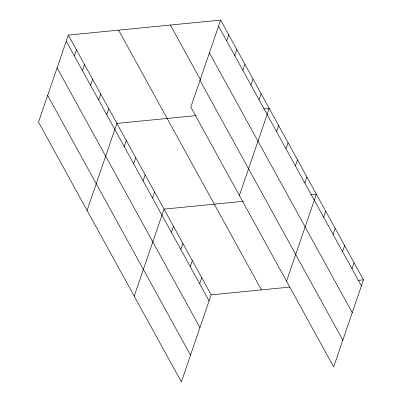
<?xml version="1.0" encoding="UTF-8"?>
<svg xmlns="http://www.w3.org/2000/svg" width="402" height="402" viewBox="0 0 402 402"><rect width="100%" height="100%" fill="white"/><g stroke="black" fill="none" stroke-linecap="round" stroke-linejoin="round"><path stroke-width="0.6" d="M68.325 35.08L38.517 122.138L181.357 381.9L211.166 294.842L68.325 35.08L220.643 20.1L363.483 279.862L333.675 366.92L190.834 107.158L220.643 20.1M74.345 55.853L76.415 49.798M82.44 70.571L84.51 64.516M90.535 85.289L92.606 79.239M98.631 100.008L100.701 93.957M106.721 114.731L108.796 108.676M87.083 210.457L116.892 123.399L196.131 115.605M124.243 146.594L126.318 140.539M133.675 163.74L135.745 157.684M143.102 180.88L145.172 174.83M152.529 198.025L154.599 191.975M134.218 296.179L164.026 209.12L243.27 201.327M226.663 40.873L228.738 34.818M171.383 232.316L173.453 226.261M234.758 55.592L236.828 49.541M180.81 249.461L182.885 243.406M242.853 70.31L244.924 64.26M250.948 85.033L253.019 78.978M190.236 266.601L192.312 260.551M259.044 99.751L261.114 93.701M199.663 283.747L201.739 277.697M239.401 195.478L269.209 108.419L263.622 108.967M276.566 131.615L278.636 125.565M285.993 148.76L288.063 142.705M295.42 165.905L297.49 159.85M304.847 183.051L306.917 176.996M286.541 281.199L316.344 194.141L310.761 194.689M323.7 217.336L325.776 211.286M333.127 234.482L335.203 228.426M342.559 251.627L344.63 245.572M351.986 268.772L354.056 262.717M211.166 294.842L289.792 287.108M357.901 280.41L363.483 279.862M218.567 26.15L361.413 285.912M209.417 52.883L352.258 312.645M170.378 25.045L200.357 79.561M199.985 80.43L342.831 340.187M118.59 30.135L261.431 289.897M66.25 41.13L209.095 300.892M57.099 67.863L199.94 327.625M47.667 95.405L190.513 355.167"/></g></svg>
